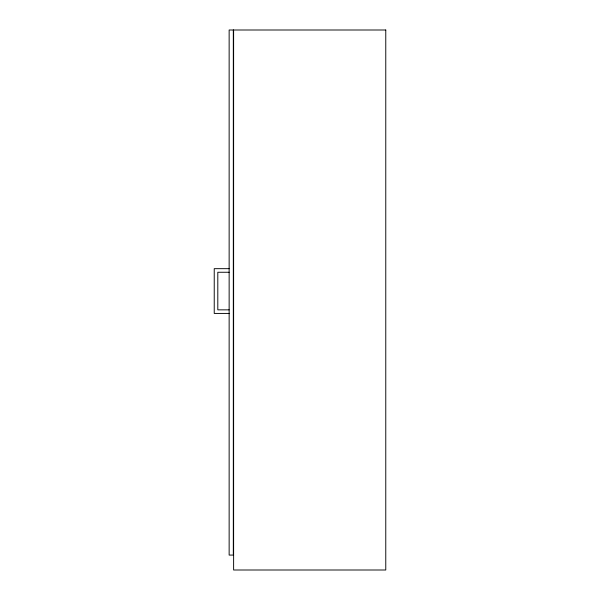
<?xml version="1.0" encoding="UTF-8"?>
<svg xmlns="http://www.w3.org/2000/svg" width="600" height="600" viewBox="0 0 600 600"><rect width="100%" height="100%" fill="white"/><g stroke="black" fill="none" stroke-linecap="round" stroke-linejoin="round"><path stroke-width="0.9" d="M229.14 268.673L214.23 268.673L214.23 313.425L229.14 313.425M229.14 272.257L217.808 272.257L217.808 309.847L229.14 309.847M233.317 30L229.14 30L229.14 555.082L233.317 555.082L233.317 30M385.77 30L233.618 30L233.618 570L385.77 570L385.77 30"/></g></svg>
